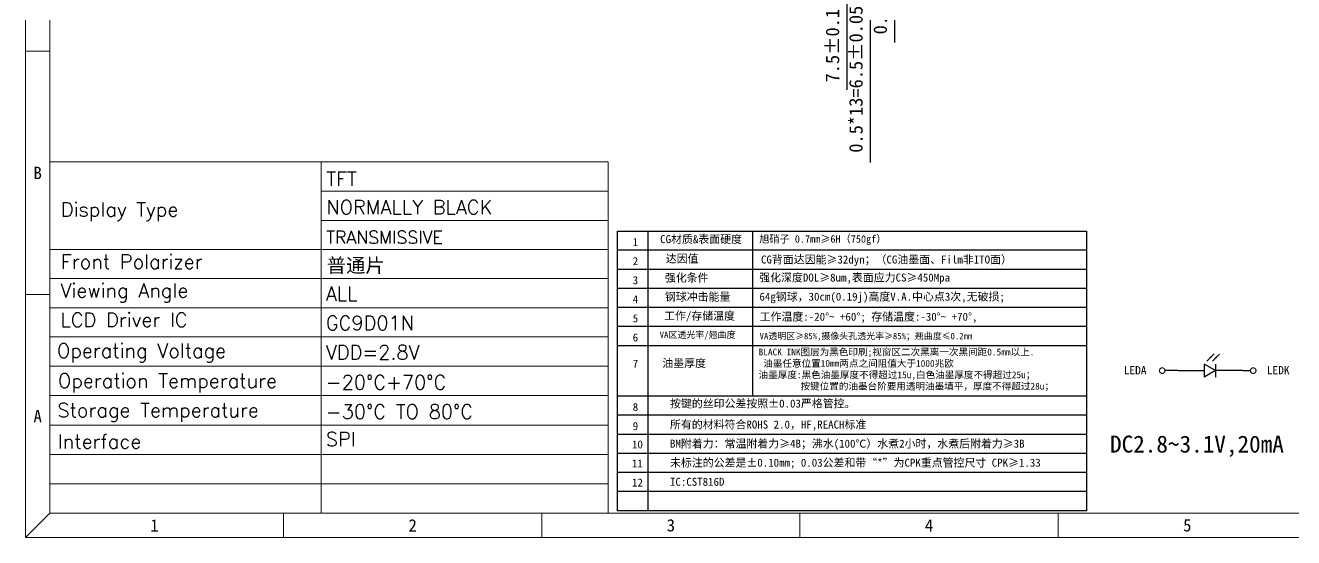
# Model space of a CAD drawing. Header units: millimetres. Extents: x -1913 to 1072, y -448 to 307.
# Drawn here: x 688.2 to 800.8, y -251 to -205.5 of the extents above; entities that cross this region are included whole.
import ezdxf
from ezdxf.enums import TextEntityAlignment as Align

# ---------------------------------------------------------------- set-up
doc = ezdxf.new("R2010")
doc.units = ezdxf.units.MM
doc.header["$LTSCALE"] = 2
doc.header["$PDMODE"] = 3
doc.header["$PDSIZE"] = 1
doc.layers.get('0').update_dxf_attribs({"linetype": 'CONTINUOUS'})
doc.layers.get('Defpoints').update_dxf_attribs({"linetype": 'CONTINUOUS'})
doc.layers.add('dim', color=3, linetype='CONTINUOUS')
doc.layers.add('胶框', color=7, linetype='CONTINUOUS')
doc.styles.add('ROMANS', font='romans.shx')
doc.styles.get("Standard").update_dxf_attribs({"font": 'txt', "width": 0.7})
doc.styles.add('宋体', font='')
doc.styles.add('常规', font='')
doc.styles.get('宋体').set_extended_font_data('SimSun')
doc.styles.get('常规').set_extended_font_data('SimSun')
doc.dimstyles.new('ISO-25$0', dxfattribs={"dimtxt": 1.2, "dimasz": 1.2, "dimexe": 0, "dimexo": 0.125, "dimtad": 1, "dimdsep": 46, "dimtxsty": 'Standard', "dimcen": 2, "dimclrd": 3, "dimclre": 3, "dimclrt": 3, "dimadec": 0, "dimazin": 0, "dimtp": 1.2, "dimtm": 1.2, "dimtfac": 1, "dimtmove": 0, "dimatfit": 3, "dimfxl": 0, "dimtolj": 1, "dimarcsym": 0})
doc.dimstyles.new('SH', dxfattribs={"dimscale": 1.4, "dimtxt": 2.5, "dimasz": 2.5, "dimexe": 1.25, "dimexo": 0.625, "dimtad": 0, "dimdec": 1, "dimzin": 0, "dimdsep": 46, "dimtxsty": 'Standard', "dimcen": 2.5, "dimadec": 0, "dimazin": 0, "dimtfac": 0.6, "dimtdec": 4, "dimtmove": 0, "dimatfit": 3, "dimfxl": 0, "dimtolj": 1, "dimarcsym": 0})

# ---------------------------------------------------------------- blocks, each defined once
blk = doc.blocks.new('*D57')
at = {"layer": 'Defpoints', "color": 0, "transparency": 16777216}
for p in [(765.38, -195.8), (766.19, -195.5), (766.19, -195.8)]:
    blk.add_point(p, dxfattribs=at)
at = {"layer": 'dim', "color": 3, "lineweight": -2, "transparency": 16777216}
for p, q in [((765.38, -194.3), (765.38, -193.1)), ((766.07, -195.5), (765.38, -195.5)), ((765.38, -195.5), (765.38, -195.8)), ((766.07, -195.8), (765.38, -195.8)), ((765.38, -197), (765.38, -206.99))]:
    blk.add_line(p, q, dxfattribs=at)
at = {"layer": 'dim', "color": 3, "transparency": 16777216}
for points in [[(765.18, -194.3), (765.58, -194.3), (765.38, -195.5)], [(765.18, -197), (765.58, -197), (765.38, -195.8)]]:
    blk.add_solid(points, dxfattribs=at)
at = {"layer": 'dim', "color": 3, "transparency": 16777216, "insert": (764.11, -202.59), "char_height": 1.2, "attachment_point": 5, "rotation": 90, "style": '宋体'}
blk.add_mtext('\\A1;0.3%%P0.03', dxfattribs=at)
blk = doc.blocks.new('*D58')
at = {"layer": 'Defpoints', "color": 0, "transparency": 16777216}
for p in [(766.19, -195.15), (763.22, -201.65), (766.19, -201.65)]:
    blk.add_point(p, dxfattribs=at)
at = {"layer": 'dim', "color": 3, "lineweight": -2, "transparency": 16777216}
for p, q in [((766.07, -195.15), (763.22, -195.15)), ((763.22, -196.35), (763.22, -200.45)), ((766.07, -201.65), (763.22, -201.65)), ((763.22, -201.65), (763.22, -217.64))]:
    blk.add_line(p, q, dxfattribs=at)
at = {"layer": 'dim', "color": 3, "transparency": 16777216}
for points in [[(763.02, -196.35), (763.42, -196.35), (763.22, -195.15)], [(763.02, -200.45), (763.42, -200.45), (763.22, -201.65)]]:
    blk.add_solid(points, dxfattribs=at)
at = {"layer": 'dim', "color": 3, "transparency": 16777216, "insert": (761.95, -210.25), "char_height": 1.2, "attachment_point": 5, "rotation": 90, "style": '宋体'}
blk.add_mtext('\\A1;0.5*13=6.5%%P0.05', dxfattribs=at)
blk = doc.blocks.new('*D59')
at = {"layer": 'Defpoints', "color": 0, "transparency": 16777216}
for p in [(766.29, -194.65), (761.14, -202.15), (766.29, -202.15)]:
    blk.add_point(p, dxfattribs=at)
at = {"layer": 'dim', "color": 3, "lineweight": -2, "transparency": 16777216}
for p, q in [((766.17, -194.65), (761.14, -194.65)), ((761.14, -195.85), (761.14, -200.95)), ((766.17, -202.15), (761.14, -202.15)), ((761.14, -202.15), (761.14, -211.19))]:
    blk.add_line(p, q, dxfattribs=at)
at = {"layer": 'dim', "color": 3, "transparency": 16777216}
for points in [[(760.94, -195.85), (761.34, -195.85), (761.14, -194.65)], [(760.94, -200.95), (761.34, -200.95), (761.14, -202.15)]]:
    blk.add_solid(points, dxfattribs=at)
at = {"layer": 'dim', "color": 3, "transparency": 16777216, "insert": (759.87, -207.27), "char_height": 1.2, "attachment_point": 5, "rotation": 90, "style": '宋体'}
blk.add_mtext('\\A1;7.5%%P0.1', dxfattribs=at)

msp = doc.modelspace()

# ---------------------------------------------------------------- linework, layer by layer
at = {"lineweight": 9}
for p, q in [((690.391, -207.771), (688.207, -207.771)), ((690.391, -229.385), (688.207, -229.385)), ((690.391, -248.815), (688.207, -250.998)), ((711.131, -248.815), (711.131, -250.998)), ((734.054, -248.815), (734.054, -250.998)), ((756.978, -248.815), (756.978, -250.998)), ((779.901, -248.815), (779.901, -250.998))]:
    msp.add_line(p, q, dxfattribs=at)
at = {"color": 142, "lineweight": 9}
for q in [(690.391, -248.815), (739.945, -217.579)]:
    msp.add_line((690.391, -217.579), q, dxfattribs=at)
at = {"color": 0}
for p, q in [((790.552, -236.153), (792.864, -236.153)), ((793.863, -236.153), (792.864, -235.576)), ((792.864, -235.576), (792.864, -236.73)), ((793.863, -236.153), (792.864, -236.73)), ((793.863, -235.576), (793.863, -236.73)), ((796.299, -236.153), (793.863, -236.153))]:
    msp.add_line(p, q, dxfattribs=at)
at = {"lineweight": 9}
for points in [[(688.207, -121.317), (871.595, -121.317), (871.595, -250.998), (688.207, -250.998)], [(690.391, -123.5), (869.412, -123.5), (869.412, -248.815), (690.391, -248.815)]]:
    msp.add_lwpolyline(points, close=True, dxfattribs=at)
at = {"color": 142, "lineweight": 9}
for points in [[(714.458, -217.579), (714.458, -248.815)], [(739.945, -217.579), (739.945, -248.815)], [(714.458, -220.196), (739.945, -220.196)], [(714.458, -222.795), (739.945, -222.795)], [(690.391, -225.394), (739.945, -225.394)], [(690.391, -227.957), (739.945, -227.957)], [(690.391, -230.556), (739.945, -230.556)], [(690.391, -233.155), (739.945, -233.155)], [(690.391, -235.766), (739.945, -235.766)], [(690.391, -238.377), (739.945, -238.377)], [(690.391, -240.988), (739.945, -240.988)], [(690.391, -243.599), (739.945, -243.599)], [(690.391, -246.204), (739.945, -246.204)], [(690.391, -248.815), (739.945, -248.815)]]:
    msp.add_lwpolyline(points, dxfattribs=at)
at = {"color": 0, "const_width": 0.099}
for points in [[(788.891, -236.153, -1), (789.386, -236.153, -1)], [(797.464, -236.153, 1), (796.969, -236.153, 1)]]:
    msp.add_lwpolyline(points, format="xyb", close=True, dxfattribs=at)
at = {"layer": 'dim', "linetype": 'ByBlock'}
for points in [[(740.762, -248.605), (740.762, -223.761), (782.42, -223.761), (782.42, -248.605)], [(743.482, -223.761), (743.482, -248.605)]]:
    msp.add_lwpolyline(points, dxfattribs=at)
at = {"layer": 'dim', "linetype": 'ByBlock', "flags": 128}
for points in [[(752.768, -223.761), (752.768, -238.428)], [(782.42, -225.457), (740.762, -225.457)], [(782.42, -227.153), (740.762, -227.153)], [(782.42, -228.85), (740.762, -228.85)], [(782.42, -230.546), (740.762, -230.546)], [(782.42, -232.242), (740.762, -232.242)], [(782.42, -233.938), (740.762, -233.938)], [(782.42, -238.428), (740.762, -238.428)], [(782.42, -240.124), (740.762, -240.124)], [(782.42, -241.82), (740.762, -241.82)], [(782.42, -243.517), (740.762, -243.517)], [(782.42, -245.213), (740.762, -245.213)], [(782.42, -246.909), (740.762, -246.909)], [(782.42, -248.605), (740.762, -248.605)]]:
    msp.add_lwpolyline(points, dxfattribs=at)
at = {"layer": '胶框', "color": 0}
for p, q in [((790.552, -236.153), (789.386, -236.153)), ((796.299, -236.153), (796.969, -236.153))]:
    msp.add_line(p, q, dxfattribs=at)

# ---------------------------------------------------------------- texts
at = {"color": 1, "lineweight": 9, "style": 'ROMANS'}
msp.add_text('TFT', height=1.2604, dxfattribs=at).set_placement((714.922, -219.737))
at = {"color": 142, "lineweight": 9}
for s, height, style, p in [('Display Type', 1.26039, 'ROMANS', (691.357, -222.458)), ('NORMALLY BLACK', 1.26039, 'ROMANS', (714.922, -222.254)), ('TRANSMISSIVE ', 1.12756, 'ROMANS', (714.922, -224.865)), ('Front Polarizer', 1.26039, 'ROMANS', (691.357, -227.099)), ('普通片', 1.2604, '宋体', (714.958, -227.428)), ('Viewing Angle', 1.26039, 'ROMANS', (691.32, -229.662)), ('ALL', 1.2604, 'ROMANS', (714.885, -229.944)), ('LCD Driver IC', 1.26039, 'ROMANS', (691.32, -232.261)), ('GC9D01N', 1.2604, 'ROMANS', (714.885, -232.543)), ('Operating Voltage', 1.26039, 'ROMANS', (691.009, -235.008)), ('VDD=2.8V', 1.2604, 'ROMANS', (714.885, -235.154)), ('Operation Temperature', 1.26039, 'ROMANS', (691.098, -237.679)), ('-20%%DC+70%%DC', 1.26039, 'ROMANS', (714.885, -237.818)), ('Storage Temperature', 1.26039, 'ROMANS', (691.054, -240.29)), ('-30%%DC TO 80%%DC', 1.26039, 'ROMANS', (714.885, -240.429)), ('Interface', 1.2604, 'ROMANS', (691.091, -243.088)), ('SPI', 1.2604, 'ROMANS', (714.885, -242.875))]:
    msp.add_text(s, height=height, dxfattribs=dict(at, style=style)).set_placement(p)
at = {"color": 0, "style": '宋体'}
for s, height, p in [('LEDA', 0.7423, (785.721, -236.486)), ('LEDK', 0.7423, (798.419, -236.484)), ('DC2.8~3.1V,20mA', 1.51255, (784.502, -243.436))]:
    msp.add_text(s, height=height, dxfattribs=at).set_placement(p)
at = {"lineweight": 9, "flags": 2}
for tag, text, p in [('B', 'B', (689.299, -218.578)), ('A', 'A', (689.299, -240.192)), ('1', '1', (699.669, -249.907)), ('2', '2', (722.593, -249.907)), ('3', '3', (745.516, -249.907)), ('4', '4', (768.44, -249.907)), ('5', '5', (791.363, -249.907))]:
    msp.add_attdef(tag, text=text, height=1.092, dxfattribs=at).set_placement(p, align=Align.MIDDLE)
at = {"layer": 'dim', "linetype": 'ByBlock', "ltscale": 0.05, "attachment_point": 1}
for s, insert, char_height, width, style in [('{\\C4;CG材质&表面硬度}', (744.564, -224.112), 0.71065, 8.2733, '常规'), ('{\\C4;旭硝子 0.7mm}≥6H{\\C4;（750gf）}', (753.354, -224.117), 0.66356, 23.58272, '宋体'), ('1', (742.128, -224.365), 0.711, 3.02819, '常规'), ('2', (742.128, -226.062), 0.711, 3.02819, '常规'), ('达因值', (745.064, -225.843), 0.7106, 6.68044, '常规'), ('CG背面达因能≥32dyn；（CG油墨面、Film非ITO面）', (753.52, -225.922), 0.71065, 26.65272, '常规'), ('{\\C4;强化条件}', (744.984, -227.539), 0.7106, 6.68044, '常规'), ('强化深度DOL≥8um,表面应力CS≥450Mpa', (753.359, -227.524), 0.71065, 44.43941, '常规'), ('3', (742.128, -227.758), 0.711, 3.02819, '常规'), ('4', (742.128, -229.454), 0.711, 3.02819, '常规'), ('{\\C4;钢球冲击能量}', (744.984, -229.235), 0.71065, 6.68044, '常规'), ('{\\C4;64g钢球，30cm(0.19j)高度V.A.中心点3次,无破损;}', (753.382, -229.221), 0.71065, 28.68357, '常规'), ('工作/存储温度', (744.913, -230.923), 0.7106, 10.65981, '常规'), ('5', (742.128, -231.15), 0.711, 3.02819, '常规'), ('{\\C4;工作温度:-20°~ +60°; 存储温度:-30°~ +70°,}', (753.396, -231.005), 0.71065, 36.0349, '常规'), ('6', (742.128, -232.846), 0.711, 3.02819, '常规'), ('{\\C4;VA区透光率/翘曲度}', (744.523, -232.681), 0.56852, 7.80221, '常规'), ('VA透明区≥85%,摄像头孔透光率≥85%；{\\C4;翘曲度}≤0.2{\\C4;mm}', (753.396, -232.793), 0.56852, 23.09198, '常规'), ('{\\C4;BLACK\\fSimSun|b0|i0|c238|p2; \\fSimSun|b0|i0|c134|p2;INK图层为黑色印刷;}视窗区二次黑离一次黑间距0.5{\\C4;mm以上}.\\P {\\C1;油墨任意位置10mm两点之间阻值大于1000兆欧\\C4; \\P}油墨厚度:黑色油墨厚度不得超过15u,白色油墨厚度不得超过25u；\\P         按键位置的油墨台阶要用透明油墨填平，厚度不得超过28u；', (753.305, -234.193), 0.6076, 40.93599, '常规'), ('7', (742.128, -235.175), 0.711, 3.02819, '常规'), ('{\\C4;油墨厚度}', (744.758, -235.133), 0.7106, 9.75277, '常规'), ('按键的丝印公差按照±0.03严格管控。', (745.436, -238.723), 0.71065, 31.56145, '常规'), ('8', (742.128, -239.033), 0.711, 3.02819, '常规'), ('9', (742.128, -240.729), 0.711, 3.02819, '常规'), ('所有的材料符合ROHS 2.0，HF,REACH标准', (745.436, -240.589), 0.71065, 26.65272, '常规'), ('10', (742.063, -242.352), 0.7106, 3.02819, '常规'), ('BM附着力：常温附着力≥4B；沸水(100℃）水煮2小时，水煮后附着力≥3B', (745.436, -242.285), 0.71065, 33.17437, '常规'), ('11', (742.063, -244.048), 0.7106, 3.02819, '常规'), ('未标注的公差是±0.10mm; 0.03公差和带“*”为CPK重点管控尺寸 CPK≥1.33', (745.436, -243.981), 0.71065, 35.61825, '常规'), ('12', (742.063, -245.744), 0.7106, 3.02819, '常规'), ('IC:CST816D', (745.436, -245.677), 0.7106, 35.61825, '常规')]:
    msp.add_mtext(s, dxfattribs=dict(at, insert=insert, char_height=char_height, width=width, style=style))

# ---------------------------------------------------------------- dimensions: what is measured, and where the dimension line sits
at = {"layer": 'dim'}
for base, p1, p2, text, picture, middle in [((765.379, -195.802), (766.191, -195.502), (766.191, -195.802), '<>%%P0.03', '*D57', (764.107, -202.595)), ((761.139, -202.152), (766.291, -194.652), (766.291, -202.152), '<>%%P0.1', '*D59', (759.867, -207.269)), ((763.221, -201.652), (766.191, -195.152), (766.191, -201.652), '0.5*13=<>%%P0.05', '*D58', (761.95, -210.248))]:
    dim = msp.add_linear_dim(base=base, p1=p1, p2=p2, angle=90, text=text, dimstyle='ISO-25$0', override={"dimtxsty": '宋体', "dimfxl": 1.25}, dxfattribs=at)
    dim.commit()
    dim.dimension.update_dxf_attribs({"geometry": picture, "text_midpoint": middle})

# ---------------------------------------------------------------- leaders
at = {"color": 0}
for points in [[(793.737, -234.671), (793.112, -235.297)], [(794.222, -234.676), (793.597, -235.302)]]:
    msp.add_leader(points, dimstyle='SH', override={"dimscale": 0.25, "dimasz": 2, "dimtoh": 1, "dimtxsty": '宋体'}, dxfattribs=at)

doc.saveas('drawing.dxf')
